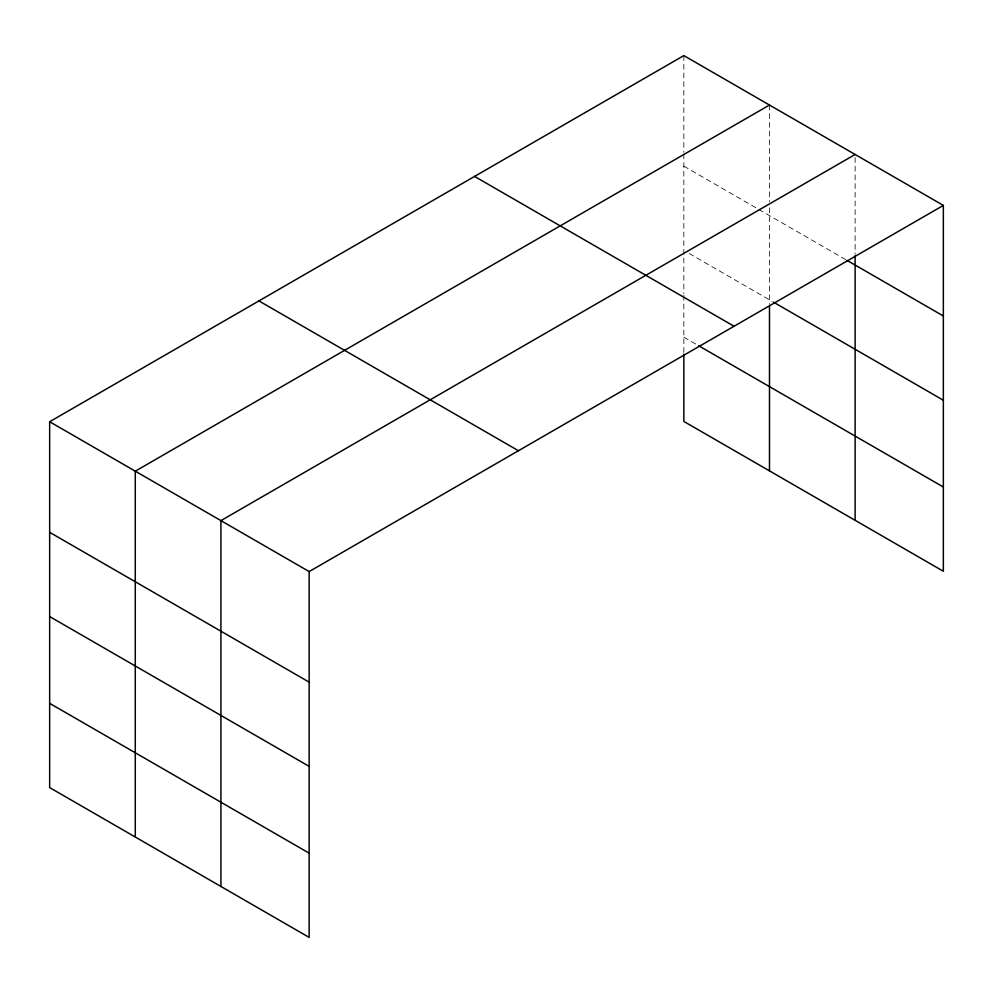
<?xml version="1.0" encoding="UTF-8"?>
<svg xmlns="http://www.w3.org/2000/svg" width="993" height="993" viewBox="0 0 993 993"><rect width="100%" height="100%" fill="white"/><g stroke="black" fill="none" stroke-linecap="round" stroke-linejoin="round"><path stroke-width="0.74" stroke-dasharray="4.96 3.72" d="M683.842 153.878L683.842 293.804M683.842 166.166L757.436 208.654M758.776 209.424L845.751 259.645M689.204 253.488L772.157 301.388M683.842 337.198L697.223 344.919M855.122 157.552L855.122 254.295M769.488 105.035L769.488 201.79M769.488 207.922L769.488 304.491M683.842 55.596L683.842 152.339M683.842 295.343L683.842 352.515"/><path stroke-width="1.49" d="M683.842 354.042L683.842 421.429L943.35 571.26L943.35 205.414L683.842 55.596L49.65 421.74L49.65 787.586L309.158 937.404L309.158 571.571L49.65 421.74M769.488 105.035L135.284 471.191L135.284 837.025M855.122 154.474L220.918 520.63L220.918 886.464M309.158 571.571L943.35 205.414M847.091 260.414L943.35 315.985M773.497 302.157L943.35 400.229M474.567 176.419L734.063 326.25M698.563 345.688L943.35 487.017M258.937 300.916L518.433 450.735M49.65 532.31L309.158 682.141M49.65 616.554L309.158 766.373M49.65 703.342L309.158 853.161M855.122 255.834L855.122 520.32M769.488 306.043L769.488 470.868"/></g></svg>
